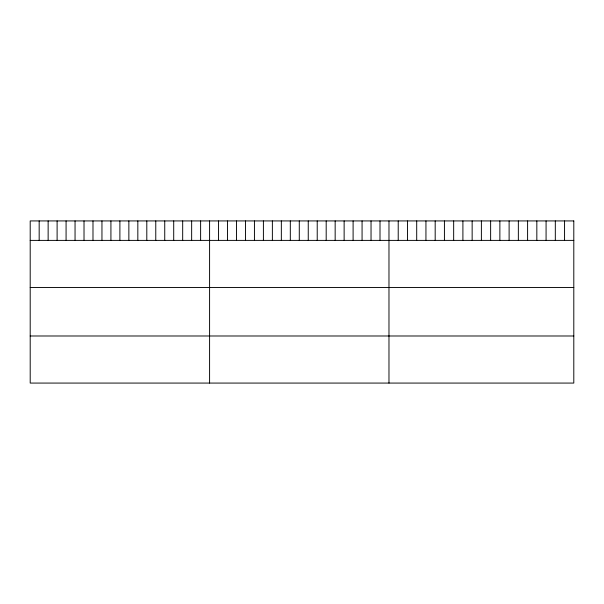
<?xml version="1.0" encoding="UTF-8"?>
<svg xmlns="http://www.w3.org/2000/svg" width="604" height="604" viewBox="0 0 604 604"><rect width="100%" height="100%" fill="white"/><g stroke="black" fill="none" stroke-linecap="round" stroke-linejoin="round"><path stroke-width="0.91" d="M30.2 240.392L573.8 240.392M30.2 287.474L573.8 287.474M30.2 335.99L573.8 335.99M564.559 220.928L564.559 240.392M555.318 220.928L555.318 240.392M546.076 220.928L546.076 240.392M536.835 220.928L536.835 240.392M527.594 220.928L527.594 240.392M518.353 220.928L518.353 240.392M509.112 220.928L509.112 240.392M499.87 220.928L499.87 240.392M490.629 220.928L490.629 240.392M481.388 220.928L481.388 240.392M472.147 220.928L472.147 240.392M462.906 220.928L462.906 240.392M453.664 220.928L453.664 240.392M444.423 220.928L444.423 240.392M435.182 220.928L435.182 240.392M425.941 220.928L425.941 240.392M416.7 220.928L416.7 240.392M407.458 220.928L407.458 240.392M398.217 220.928L398.217 240.392M388.976 220.928L388.976 383.072M380.007 220.928L380.007 240.392M371.037 220.928L371.037 240.392M362.068 220.928L362.068 240.392M353.098 220.928L353.098 240.392M344.129 220.928L344.129 240.392M335.16 220.928L335.16 240.392M326.19 220.928L326.19 240.392M317.221 220.928L317.221 240.392M308.251 220.928L308.251 240.392M299.282 220.928L299.282 240.392M290.313 220.928L290.313 240.392M281.343 220.928L281.343 240.392M272.374 220.928L272.374 240.392M263.404 220.928L263.404 240.392M254.435 220.928L254.435 240.392M245.466 220.928L245.466 240.392M236.496 220.928L236.496 240.392M227.527 220.928L227.527 240.392M218.557 220.928L218.557 240.392M209.588 220.928L209.588 383.072M200.619 220.928L200.619 240.392M191.649 220.928L191.649 240.392M182.68 220.928L182.68 240.392M173.71 220.928L173.71 240.392M164.741 220.928L164.741 240.392M155.772 220.928L155.772 240.392M146.802 220.928L146.802 240.392M137.833 220.928L137.833 240.392M128.863 220.928L128.863 240.392M119.894 220.928L119.894 240.392M110.925 220.928L110.925 240.392M101.955 220.928L101.955 240.392M92.986 220.928L92.986 240.392M84.016 220.928L84.016 240.392M75.047 220.928L75.047 240.392M66.078 220.928L66.078 240.392M57.108 220.928L57.108 240.392M48.139 220.928L48.139 240.392M39.169 220.928L39.169 240.392M573.8 220.928L30.2 220.928L30.2 383.072L573.8 383.072L573.8 220.928"/></g></svg>
